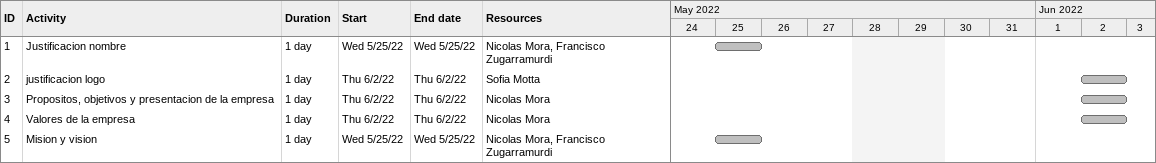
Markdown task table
| ID | Task | Duration | Start | Finish | Resources |
|---|---|---|---|---|---|
| 1 | Justificacion nombre | 1d | 2022-05-25 | 2022-05-25 | Nicolas Mora, Francisco Zugarramurdi |
| 2 | justificacion logo | 1d | 2022-06-02 | 2022-06-02 | Sofia Motta |
| 3 | Propositos, objetivos y presentacion de la empresa | 1d | 2022-06-02 | 2022-06-02 | Nicolas Mora |
| 4 | Valores de la empresa | 1d | 2022-06-02 | 2022-06-02 | Nicolas Mora |
| 5 | Mision y vision | 1d | 2022-05-25 | 2022-05-25 | Nicolas Mora, Francisco Zugarramurdi |
